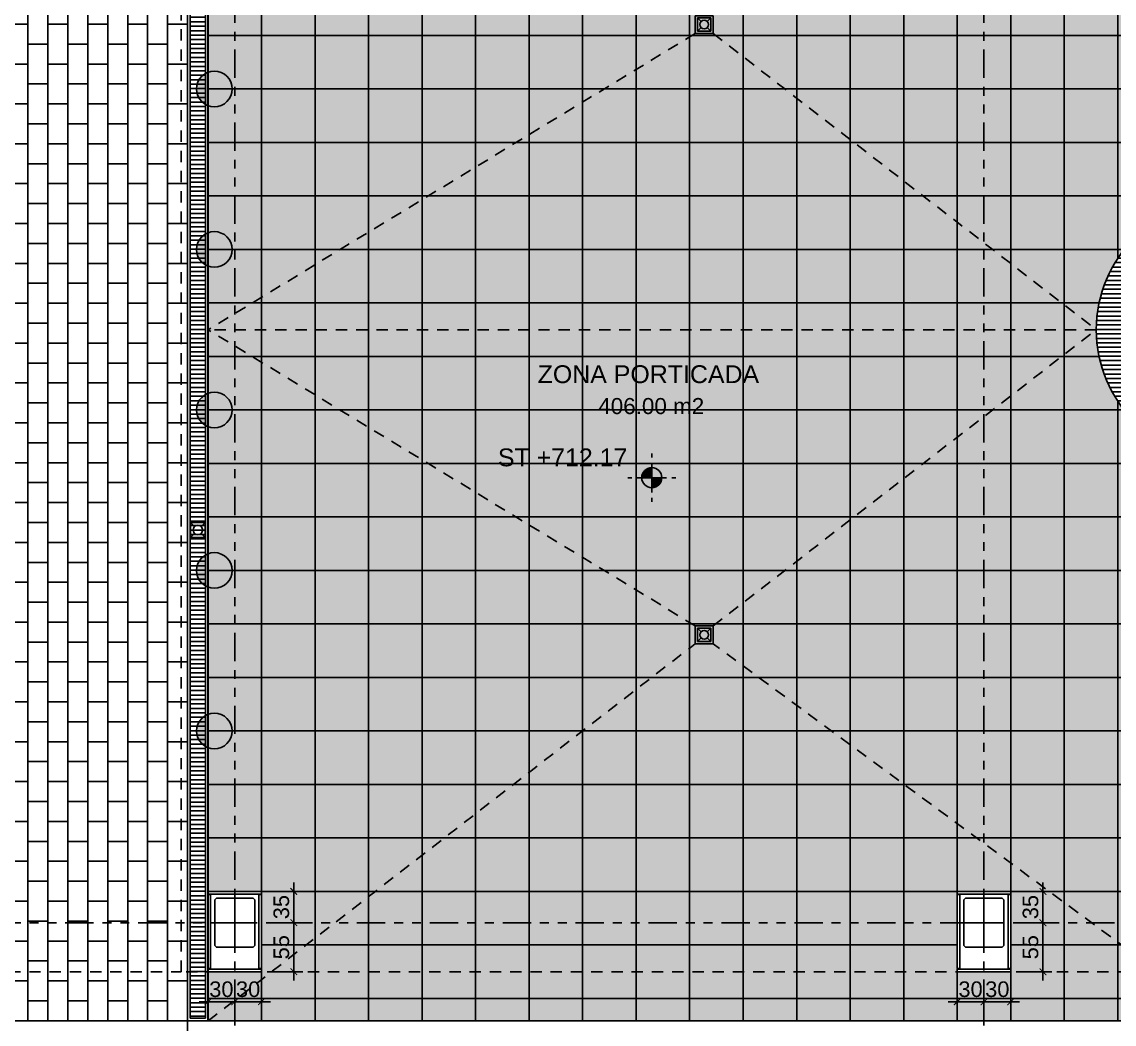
# Model space of a CAD drawing. Header units: millimetres. Extents: x 567.3 to 666.1, y 518.3 to 578.
# Drawn here: x 596.41 to 608.66, y 541.16 to 552.4 of the extents above; entities that cross this region are included whole.
import ezdxf
from ezdxf.enums import TextEntityAlignment as Align

# ---------------------------------------------------------------- set-up
doc = ezdxf.new("R2010")
doc.units = ezdxf.units.MM
doc.header["$LTSCALE"] = 0.01
doc.linetypes.add('TRAZOS', pattern=[19.05, 12.7, -6.35])
doc.linetypes.add('VALS', pattern=[63.5, 31.75, -6.35, 6.35, -6.35, 6.35, -6.35])
doc.layers.get('0').update_dxf_attribs({"linetype": 'CONTINUOUS'})
doc.layers.get('DEFPOINTS').update_dxf_attribs({"linetype": 'CONTINUOUS'})
for name, color, linetype in [('100-TEXTOS-SUP', 2, 'CONTINUOUS'), ('AUXILIAR', 1, 'TRAZOS'), ('COTAS', 7, 'CONTINUOUS'), ('EJES', 6, 'VALS'), ('EJES PILARES', 254, 'CONTINUOUS'), ('FELPUDO', 253, 'CONTINUOUS'), ('PAV-ADOQUIN', 252, 'CONTINUOUS'), ('PAV-EXT-GRANITO', 252, 'CONTINUOUS'), ('PAV-GRANITO-EXT', 253, 'CONTINUOUS'), ('PENDIENTES', 252, 'TRAZOS'), ('PILARES', 3, 'CONTINUOUS'), ('REJILLA', 253, 'CONTINUOUS'), ('REVESTIMIENTOS', 4, 'CONTINUOUS'), ('TEXTO-NIVELES', 7, 'CONTINUOUS'), ('TEXTOS', 7, 'CONTINUOUS'), ('URBA-1', 1, 'CONTINUOUS'), ('URBANIZACION', 4, 'CONTINUOUS'), ('URC_INS_AYUDA_FINO', 252, 'CONTINUOUS'), ('URC_INS_TUB_PLUVIAL', 252, 'CONTINUOUS')]:
    doc.layers.add(name, color=color, linetype=linetype)
doc.styles.add('ARIAL', font='arial.ttf')
doc.styles.add('USOS', font='arial.ttf')
doc.dimstyles.new('GOP1-100', dxfattribs={"dimscale": 0.1, "dimtxt": 1.75, "dimasz": 0.75, "dimexe": 1, "dimexo": 1, "dimgap": 0.5, "dimtad": 1, "dimdec": 1, "dimlfac": 100, "dimdsep": 46, "dimtxsty": 'ARIAL', "dimblk1": 'ARCHTICK', "dimblk2": 'ARCHTICK', "dimsah": 1, "dimcen": 3, "dimdle": 1, "dimclrd": 1, "dimclre": 1, "dimclrt": 256, "dimadec": 0, "dimazin": 0, "dimtfac": 1.5, "dimtdec": 1, "dimtmove": 0, "dimatfit": 0, "dimldrblk": 'ARCHTICK', "dimfxl": 0, "dimtvp": 2.8125, "dimtolj": 1, "dimtzin": 0, "dimarcsym": 0})

# ---------------------------------------------------------------- blocks, each defined once
blk = doc.blocks.new('ES_PILAR 45x55')
at = {"layer": 'EJES PILARES'}
for p, q in [((0, 0.275), (0, -0.275)), ((-0.225, 0), (0.225, 0))]:
    blk.add_line(p, q, dxfattribs=at)
at = {"layer": 'PILARES'}
blk.add_lwpolyline([(0.205, -0.275), (0.225, -0.255), (0.225, 0.255), (0.205, 0.275), (-0.205, 0.275), (-0.225, 0.255), (-0.225, -0.255), (-0.205, -0.275), (0.205, -0.275)], dxfattribs=at)
blk = doc.blocks.new('BOLARDO')
at = {"layer": 'URBANIZACION'}
h = blk.add_hatch(color=255, dxfattribs=at)
edge = h.paths.add_edge_path()
edge.add_arc((0, 0), 0.2, 0, 360)
blk.add_circle((0, 0), 0.2, dxfattribs=at)
blk = doc.blocks.new('NIVEL01')
for p, q in [((0, 0.0018), (0, 0.0015)), ((0, 0.00111), (0, -0.00111)), ((-0.0018, 0), (-0.0015, 0)), ((-0.00111, 0), (0.00111, 0)), ((0.0015, 0), (0.0018, 0)), ((0, -0.0015), (0, -0.0018))]:
    blk.add_line(p, q)
at = {"const_width": 0.00075}
for points in [[(0, 0.000375, 0.414214), (-0.000375, 0, 1)], [(0, -0.000375, 0.414214), (0.000375, 0, 1)]]:
    blk.add_lwpolyline(points, format="xyb", dxfattribs=at)
blk.add_circle((0, 0), 0.00075)
blk = doc.blocks.new('_ARCHTICK')
at = {"color": 0, "linetype": 'ByBlock', "const_width": 0.15}
blk.add_lwpolyline([(-0.5, -0.5), (0.5, 0.5)], dxfattribs=at)
blk = doc.blocks.new('*D145')
at = {"layer": 'COTAS', "color": 1, "lineweight": -2, "transparency": 16777216}
for p, q in [((607.862, 541.647), (607.862, 542.397)), ((607.6, 542.297), (607.962, 542.297)), ((607.6, 541.747), (607.962, 541.747))]:
    blk.add_line(p, q, dxfattribs=at)
at = {"layer": 'DEFPOINTS', "color": 0, "transparency": 16777216}
for p in [(607.5, 542.297), (607.862, 542.297), (607.5, 541.747)]:
    blk.add_point(p, dxfattribs=at)
at = {"layer": 'COTAS', "color": 1, "lineweight": -2, "transparency": 16777216, "xscale": 0.07500000000000001, "yscale": 0.07500000000000001, "zscale": 0.07500000000000001}
for p, rotation in [((607.862, 542.297), 90), ((607.862, 541.747), 270)]:
    blk.add_blockref('_ARCHTICK', p, dxfattribs=dict(at, rotation=rotation))
at = {"layer": 'COTAS', "transparency": 16777216, "insert": (607.723, 542.022), "char_height": 0.175, "attachment_point": 5, "rotation": 90, "style": 'ARIAL'}
blk.add_mtext('\\A1;55', dxfattribs=at)
blk = doc.blocks.new('*D146')
at = {"layer": 'COTAS', "color": 1, "lineweight": -2, "transparency": 16777216}
for p, q in [((607.2, 541.647), (607.2, 541.31)), ((607.5, 541.647), (607.5, 541.31)), ((607.1, 541.41), (607.6, 541.41))]:
    blk.add_line(p, q, dxfattribs=at)
at = {"layer": 'DEFPOINTS', "color": 0, "transparency": 16777216}
for p in [(607.2, 541.747), (607.5, 541.747), (607.5, 541.41)]:
    blk.add_point(p, dxfattribs=at)
at = {"layer": 'COTAS', "color": 1, "lineweight": -2, "transparency": 16777216, "xscale": 0.07500000000000001, "yscale": 0.07500000000000001, "zscale": 0.07500000000000001, "rotation": 180}
blk.add_blockref('_ARCHTICK', (607.2, 541.41), dxfattribs=at)
at = {"layer": 'COTAS', "color": 1, "lineweight": -2, "transparency": 16777216, "xscale": 0.07500000000000001, "yscale": 0.07500000000000001, "zscale": 0.07500000000000001}
blk.add_blockref('_ARCHTICK', (607.5, 541.41), dxfattribs=at)
at = {"layer": 'COTAS', "transparency": 16777216, "insert": (607.35, 541.55), "char_height": 0.175, "attachment_point": 5, "style": 'ARIAL'}
blk.add_mtext('\\A1;30', dxfattribs=at)
blk = doc.blocks.new('*D147')
at = {"layer": 'COTAS', "color": 1, "lineweight": -2, "transparency": 16777216}
for p, q in [((607.862, 542.197), (607.862, 542.747)), ((607.6, 542.647), (607.962, 542.647)), ((607.6, 542.297), (607.962, 542.297))]:
    blk.add_line(p, q, dxfattribs=at)
at = {"layer": 'DEFPOINTS', "color": 0, "transparency": 16777216}
for p in [(607.5, 542.647), (607.862, 542.647), (607.5, 542.297)]:
    blk.add_point(p, dxfattribs=at)
at = {"layer": 'COTAS', "color": 1, "lineweight": -2, "transparency": 16777216, "xscale": 0.07500000000000001, "yscale": 0.07500000000000001, "zscale": 0.07500000000000001}
for p, rotation in [((607.862, 542.647), 90), ((607.862, 542.297), 270)]:
    blk.add_blockref('_ARCHTICK', p, dxfattribs=dict(at, rotation=rotation))
at = {"layer": 'COTAS', "transparency": 16777216, "insert": (607.723, 542.472), "char_height": 0.175, "attachment_point": 5, "rotation": 90, "style": 'ARIAL'}
blk.add_mtext('\\A1;35', dxfattribs=at)
blk = doc.blocks.new('*D148')
at = {"layer": 'COTAS', "color": 1, "lineweight": -2, "transparency": 16777216}
for p, q in [((606.9, 541.647), (606.9, 541.31)), ((607.2, 541.647), (607.2, 541.31)), ((607.3, 541.41), (606.8, 541.41))]:
    blk.add_line(p, q, dxfattribs=at)
at = {"layer": 'DEFPOINTS', "color": 0, "transparency": 16777216}
for p in [(606.9, 541.747), (607.2, 541.747), (606.9, 541.41)]:
    blk.add_point(p, dxfattribs=at)
at = {"layer": 'COTAS', "color": 1, "lineweight": -2, "transparency": 16777216, "xscale": 0.07500000000000001, "yscale": 0.07500000000000001, "zscale": 0.07500000000000001, "rotation": 180}
blk.add_blockref('_ARCHTICK', (606.9, 541.41), dxfattribs=at)
at = {"layer": 'COTAS', "color": 1, "lineweight": -2, "transparency": 16777216, "xscale": 0.07500000000000001, "yscale": 0.07500000000000001, "zscale": 0.07500000000000001}
blk.add_blockref('_ARCHTICK', (607.2, 541.41), dxfattribs=at)
at = {"layer": 'COTAS', "transparency": 16777216, "insert": (607.05, 541.55), "char_height": 0.175, "attachment_point": 5, "style": 'ARIAL'}
blk.add_mtext('\\A1;30', dxfattribs=at)
blk = doc.blocks.new('*D149')
at = {"layer": 'COTAS', "color": 1, "lineweight": -2, "transparency": 16777216}
for p, q in [((599.462, 541.647), (599.462, 542.397)), ((599.2, 542.297), (599.562, 542.297)), ((599.2, 541.747), (599.562, 541.747))]:
    blk.add_line(p, q, dxfattribs=at)
at = {"layer": 'DEFPOINTS', "color": 0, "transparency": 16777216}
for p in [(599.1, 542.297), (599.462, 542.297), (599.1, 541.747)]:
    blk.add_point(p, dxfattribs=at)
at = {"layer": 'COTAS', "color": 1, "lineweight": -2, "transparency": 16777216, "xscale": 0.07500000000000001, "yscale": 0.07500000000000001, "zscale": 0.07500000000000001}
for p, rotation in [((599.462, 542.297), 90), ((599.462, 541.747), 270)]:
    blk.add_blockref('_ARCHTICK', p, dxfattribs=dict(at, rotation=rotation))
at = {"layer": 'COTAS', "transparency": 16777216, "insert": (599.323, 542.022), "char_height": 0.175, "attachment_point": 5, "rotation": 90, "style": 'ARIAL'}
blk.add_mtext('\\A1;55', dxfattribs=at)
blk = doc.blocks.new('*D150')
at = {"layer": 'COTAS', "color": 1, "lineweight": -2, "transparency": 16777216}
for p, q in [((598.8, 541.647), (598.8, 541.31)), ((599.1, 541.647), (599.1, 541.31)), ((598.7, 541.41), (599.2, 541.41))]:
    blk.add_line(p, q, dxfattribs=at)
at = {"layer": 'DEFPOINTS', "color": 0, "transparency": 16777216}
for p in [(598.8, 541.747), (599.1, 541.747), (599.1, 541.41)]:
    blk.add_point(p, dxfattribs=at)
at = {"layer": 'COTAS', "color": 1, "lineweight": -2, "transparency": 16777216, "xscale": 0.07500000000000001, "yscale": 0.07500000000000001, "zscale": 0.07500000000000001, "rotation": 180}
blk.add_blockref('_ARCHTICK', (598.8, 541.41), dxfattribs=at)
at = {"layer": 'COTAS', "color": 1, "lineweight": -2, "transparency": 16777216, "xscale": 0.07500000000000001, "yscale": 0.07500000000000001, "zscale": 0.07500000000000001}
blk.add_blockref('_ARCHTICK', (599.1, 541.41), dxfattribs=at)
at = {"layer": 'COTAS', "transparency": 16777216, "insert": (598.95, 541.55), "char_height": 0.175, "attachment_point": 5, "style": 'ARIAL'}
blk.add_mtext('\\A1;30', dxfattribs=at)
blk = doc.blocks.new('*D151')
at = {"layer": 'COTAS', "color": 1, "lineweight": -2, "transparency": 16777216}
for p, q in [((599.462, 542.197), (599.462, 542.747)), ((599.2, 542.647), (599.562, 542.647)), ((599.2, 542.297), (599.562, 542.297))]:
    blk.add_line(p, q, dxfattribs=at)
at = {"layer": 'DEFPOINTS', "color": 0, "transparency": 16777216}
for p in [(599.1, 542.647), (599.462, 542.647), (599.1, 542.297)]:
    blk.add_point(p, dxfattribs=at)
at = {"layer": 'COTAS', "color": 1, "lineweight": -2, "transparency": 16777216, "xscale": 0.07500000000000001, "yscale": 0.07500000000000001, "zscale": 0.07500000000000001}
for p, rotation in [((599.462, 542.647), 90), ((599.462, 542.297), 270)]:
    blk.add_blockref('_ARCHTICK', p, dxfattribs=dict(at, rotation=rotation))
at = {"layer": 'COTAS', "transparency": 16777216, "insert": (599.323, 542.472), "char_height": 0.175, "attachment_point": 5, "rotation": 90, "style": 'ARIAL'}
blk.add_mtext('\\A1;35', dxfattribs=at)
blk = doc.blocks.new('*D152')
at = {"layer": 'COTAS', "color": 1, "lineweight": -2, "transparency": 16777216}
for p, q in [((598.5, 541.647), (598.5, 541.31)), ((598.8, 541.647), (598.8, 541.31)), ((598.9, 541.41), (598.4, 541.41))]:
    blk.add_line(p, q, dxfattribs=at)
at = {"layer": 'DEFPOINTS', "color": 0, "transparency": 16777216}
for p in [(598.5, 541.747), (598.8, 541.747), (598.5, 541.41)]:
    blk.add_point(p, dxfattribs=at)
at = {"layer": 'COTAS', "color": 1, "lineweight": -2, "transparency": 16777216, "xscale": 0.07500000000000001, "yscale": 0.07500000000000001, "zscale": 0.07500000000000001, "rotation": 180}
blk.add_blockref('_ARCHTICK', (598.5, 541.41), dxfattribs=at)
at = {"layer": 'COTAS', "color": 1, "lineweight": -2, "transparency": 16777216, "xscale": 0.07500000000000001, "yscale": 0.07500000000000001, "zscale": 0.07500000000000001}
blk.add_blockref('_ARCHTICK', (598.8, 541.41), dxfattribs=at)
at = {"layer": 'COTAS', "transparency": 16777216, "insert": (598.65, 541.55), "char_height": 0.175, "attachment_point": 5, "style": 'ARIAL'}
blk.add_mtext('\\A1;30', dxfattribs=at)
blk = doc.blocks.new('SUM-C')
at = {"layer": 'URC_INS_TUB_PLUVIAL'}
for p, q in [((0.1, 0.1), (-0.1, 0.1)), ((-0.1, 0.1), (-0.1, -0.1)), ((-0.075, 0.075), (-0.075, -0.075)), ((0.075, 0.075), (-0.075, 0.075)), ((-0.075, 0.075), (-0.034, 0.034)), ((0.034, 0.034), (0.075, 0.075)), ((0.075, -0.075), (0.075, 0.075)), ((0.1, -0.1), (0.1, 0.1)), ((-0.1, -0.1), (0.1, -0.1)), ((-0.075, -0.075), (-0.034, -0.034)), ((-0.075, -0.075), (0.075, -0.075)), ((0.034, -0.034), (0.075, -0.075))]:
    blk.add_line(p, q, dxfattribs=at)
blk.add_circle((0, 0), 0.0487, dxfattribs=at)
blk = doc.blocks.new('SUM')
at = {"layer": 'URC_INS_AYUDA_FINO'}
for p, q in [((0.083, 0.166), (-0.083, 0.166)), ((-0.083, 0.166), (-0.038, 0.121)), ((-0.083, 0.166), (-0.083, 0)), ((0.038, 0.121), (0.083, 0.166)), ((0.083, 0), (0.083, 0.166)), ((-0.083, 0), (-0.038, 0.045)), ((-0.083, 0), (0.083, 0)), ((0.038, 0.045), (0.083, 0))]:
    blk.add_line(p, q, dxfattribs=at)
blk.add_circle((0, 0.083), 0.054, dxfattribs=at)

msp = doc.modelspace()

# ---------------------------------------------------------------- hatches: boundary and pattern name
at = {"layer": 'FELPUDO'}
h = msp.add_hatch(dxfattribs=at)
h.set_pattern_fill('_USER', color=256, scale=0.05, pattern_type=0)
h.set_pattern_definition([(0, (0, 0), (0, 0.05), [])])
h.paths.add_polyline_path([(609.9594, 548.8905, -0.2183546), (609.8994, 548.8727), (608.9644, 547.9411, -0.0063302), (608.9357, 547.969, -0.0015823), (608.9286, 547.976), (608.9813, 548.0286), (608.8866, 548.1232, -1), (608.9096, 548.1462), (609.0043, 548.0515), (609.8535, 548.8977, -0.218089), (609.8358, 548.9575), (608.9024, 549.8907, -0.008909), (608.9295, 549.9187), (608.9373, 549.9265), (608.9899, 549.8739), (609.0845, 549.9685, -1), (609.1075, 549.9455), (609.0129, 549.8509), (609.8607, 549.0034, -0.2185572), (609.9206, 549.0212), (610.8539, 549.9544, -0.0091952), (610.883, 549.9263, -0.0761929), (610.8897, 549.9196), (610.8371, 549.867), (610.9313, 549.7727, -1), (610.9084, 549.7498), (610.8141, 549.844), (609.9665, 548.9963, -0.2185298), (609.9843, 548.9363), (610.9175, 548.0031, -0.0074217), (610.8891, 547.9736, -0.1029919), (610.882, 547.9665), (610.8294, 548.0192), (610.7347, 547.9246, -1), (610.7118, 547.9476), (610.8064, 548.0422)], flags=16)
edge = h.paths.add_edge_path()
edge.add_line((610.9173, 547.9891), (610.9598, 547.9466))
edge.add_arc((609.91, 548.9469), 1.4501, 316.38198, 405.00077)
edge.add_line((610.9354, 549.9723), (610.8929, 549.9298))
edge.add_arc((609.91, 548.9469), 1.3901, 45.00102, 135.00611)
edge.add_line((608.927, 549.9297), (608.8846, 549.9721))
edge.add_arc((609.91, 548.9469), 1.4501, 135.00607, 223.61741)
edge.add_line((608.8603, 547.9466), (608.9027, 547.9891))
edge.add_arc((609.91, 548.9469), 1.39, 223.55616, 316.44321)
at = {"layer": 'PAV-ADOQUIN'}
h = msp.add_hatch(dxfattribs=at)
h.set_pattern_fill('AR-B816', color=256, scale=0.0011, angle=90)
h.set_pattern_definition([(90, (598.26988, 541.19692), (-0.22352, 1e-17), []), (180, (598.26988, 541.19692), (-0.22352, -0.22352), [0.22352, -0.22352])])
edge = h.paths.add_edge_path(flags=17)
edge.add_line((594, 554.9811), (594, 555.5969))
edge.add_line((594, 555.5969), (590.9323, 555.5969))
edge.add_arc((589.8188, 559.5947), 4.15, 267.96413, 285.56435, ccw=False)
edge.add_line((589.6714, 555.4474), (589.6179, 555.4609))
edge.add_line((589.6179, 555.4609), (589.5932, 555.465))
edge.add_line((589.5932, 555.465), (589.5846, 555.4127))
edge.add_line((589.5846, 555.4127), (589.5403, 555.1937))
edge.add_line((589.5403, 555.1937), (589.5501, 555.192))
edge.add_line((589.5501, 555.192), (589.5491, 555.1857))
edge.add_line((589.5491, 555.1857), (589.5688, 555.1825))
edge.add_line((589.5688, 555.1825), (589.2694, 553.3713))
edge.add_arc((589.7892, 559.5997), 6.25, 265.22927, 312.35589)
edge = h.paths.add_edge_path(flags=17)
edge.add_line((591.2807, 565.6691), (590.9359, 563.5828))
edge.add_line((590.9359, 563.5828), (591.0063, 563.5712))
edge.add_arc((589.8188, 559.5947), 4.15, -74.43565, 73.37242, ccw=False)
edge.add_line((590.9323, 555.5969), (594, 555.5969))
edge.add_line((594, 555.5969), (594, 556.1469))
edge.add_line((594, 556.1469), (594.9989, 556.1469))
edge.add_arc((589.7892, 559.5997), 6.25, 326.46572, 436.19361)
edge = h.paths.add_edge_path(flags=16)
edge.add_line((594.9989, 556.1469), (594, 556.1469))
edge.add_line((594, 556.1469), (594, 555.5969))
edge.add_line((594, 555.5969), (594.5893, 555.5969))
edge.add_arc((589.7892, 559.5997), 6.25, 320.1758, 326.46572)
edge = h.paths.add_edge_path(flags=17)
edge.add_line((594.5893, 555.5969), (594, 555.5969))
edge.add_line((594, 555.5969), (594, 554.9811))
edge.add_arc((589.7892, 559.5997), 6.25, 312.35589, 320.1758)
h.paths.add_polyline_path([(597.9248, 570.0789), (597.5928, 570.0789), (597.5928, 570.4749), (597.9748, 570.4749), (597.9748, 570.0789), (597.9748, 564.3144), (597.9248, 564.3124)], flags=16)
h.paths.add_polyline_path([(597.0032, 570.2105), (597.0032, 570.2329), (597.0032, 570.4749), (597.2092, 570.4749), (597.2092, 570.2329), (597.2092, 570.2105)], flags=16)
h.paths.add_polyline_path([(589.486, 555.7361), (589.2143, 555.781), (589.192, 555.6459), (589.194, 555.6456), (589.216, 555.7787), (589.4837, 555.7345), (589.4618, 555.6016), (589.4637, 555.6013)], flags=17)
edge = h.paths.add_edge_path()
edge.add_line((588.3614, 548.675), (589.1397, 553.3835))
edge.add_arc((589.7892, 559.5997), 6.25, 260.4617, 264.03513, ccw=False)
edge.add_line((588.7535, 553.4361), (587.9816, 548.7375))
edge.add_line((587.9816, 548.7375), (588.3268, 548.6807))
edge.add_line((588.3268, 548.6807), (588.3614, 548.675))
edge = h.paths.add_edge_path()
edge.add_line((591.9884, 570.134), (591.9982, 570.1323))
edge.add_line((591.9982, 570.1323), (591.9972, 570.126))
edge.add_line((591.9972, 570.126), (592.0169, 570.1227))
edge.add_line((592.0169, 570.1227), (591.6222, 567.7348))
edge.add_line((591.6222, 567.7348), (591.6272, 567.734))
edge.add_line((591.6272, 567.734), (591.2889, 565.6671))
edge.add_arc((589.7892, 559.5997), 6.25, -94.77073, 76.11669, ccw=False)
edge.add_line((589.2694, 553.3713), (589.0994, 552.3431))
edge.add_line((589.0994, 552.3431), (588.4908, 548.6608))
edge.add_line((588.4908, 548.6608), (588.5542, 548.6431))
edge.add_line((588.5542, 548.6431), (594, 547.7552))
edge.add_line((594, 547.7552), (594, 541.7969))
edge.add_line((594, 541.7969), (594, 541.1969))
edge.add_line((594, 541.1969), (594.6, 541.1969))
edge.add_line((594.6, 541.1969), (598.2699, 541.1969))
edge.add_line((598.2699, 541.1969), (598.2674, 570.5047))
edge.add_line((598.2674, 570.5047), (592.0594, 570.5023))
edge.add_line((592.0594, 570.5023), (592.0449, 570.4145))
edge.add_arc((592.0419, 570.415), 0.003, 260.61428, 350.61428, ccw=False)
edge.add_line((592.0414, 570.4121), (591.929, 570.4307))
edge.add_arc((591.9295, 570.4336), 0.003, 170.61428, 260.61428, ccw=False)
edge.add_line((591.9265, 570.4341), (591.9377, 570.5022))
edge.add_line((591.9377, 570.5022), (591.5548, 570.5021))
edge.add_line((591.5548, 570.5021), (591.52, 570.2988))
edge.add_line((591.52, 570.2988), (590.7787, 565.7708))
edge.add_arc((589.7892, 559.5997), 6.25, 77.38747, 80.89095, ccw=False)
edge.add_line((591.1539, 565.6988), (591.9338, 570.4167))
edge.add_line((591.9338, 570.4167), (592.0324, 570.4004))
edge.add_line((592.0324, 570.4004), (591.9884, 570.134))
edge = h.paths.add_edge_path(flags=17)
edge.add_line((591.6377, 568.0124), (590.8831, 563.4471))
edge.add_arc((589.7892, 559.5996), 4, 73.95809, 74.12951, ccw=False)
edge.add_line((590.8946, 563.4438), (591.6423, 568.0116))
edge.add_line((591.6423, 568.0116), (591.6377, 568.0124))
edge = h.paths.add_edge_path(flags=17)
edge.add_line((590.7861, 563.4734), (591.1539, 565.6988))
edge.add_arc((589.7892, 559.5997), 6.25, 77.38747, 80.89095)
edge.add_line((590.7787, 565.7708), (590.4371, 563.6833))
edge.add_line((590.4371, 563.6833), (590.7824, 563.6266))
edge.add_line((590.7824, 563.6266), (590.7583, 563.4804))
edge.add_arc((589.7892, 559.5996), 4, 75.56892, 75.97881, ccw=False)
edge = h.paths.add_edge_path(flags=17)
edge.add_line((591.2515, 565.6762), (590.8831, 563.4471))
edge.add_arc((589.7892, 559.5996), 4, 73.95809, 74.12951, ccw=False)
edge.add_line((590.8946, 563.4438), (591.2597, 565.6742))
edge.add_arc((589.7892, 559.5997), 6.25, 76.39216, 76.46902)
at = {"layer": 'PAV-EXT-GRANITO'}
h = msp.add_hatch(dxfattribs=at)
h.set_pattern_fill('_USER', color=256, scale=0.6, double=1, pattern_type=0)
h.set_pattern_definition([(0, (607.50004, 555.24694), (0, 0.6), []), (90, (607.50004, 555.24694), (-0.6, 4e-17), [])])
h.paths.add_polyline_path([(606.8999, 555.2469), (606.8999, 556.1469), (607.5, 556.1469), (607.5, 555.2469)], flags=16)
h.paths.add_polyline_path([(606.8999, 541.7468), (606.8999, 542.6469), (607.5, 542.6469), (607.5, 541.7468)], flags=16)
h.paths.add_polyline_path([(615.2999, 542.6469), (615.9, 542.6469), (615.9, 541.7468), (615.2999, 541.7468)], flags=16)
h.paths.add_polyline_path([(623.6999, 542.6469), (624.3, 542.6469), (624.3, 541.7469), (623.7, 541.7469)], flags=16)
h.paths.add_polyline_path([(632.7, 542.6469), (632.7, 541.9392), (632.0999, 541.9392), (632.0999, 542.6469)], flags=16)
h.paths.add_polyline_path([(632.0999, 555.2469), (632.0999, 556.1471), (632.7, 556.1471), (632.7, 555.2469)], flags=16)
edge = h.paths.add_edge_path(flags=16)
edge.add_arc((620.7, 553.6959), 0.03, 180, 360)
edge.add_line((620.73, 553.6959), (620.73, 554.3859))
edge.add_arc((620.7, 554.3859), 0.03, 0, 180)
edge.add_line((620.67, 554.3859), (620.67, 553.6959))
edge = h.paths.add_edge_path(flags=16)
edge.add_arc((621.6, 554.3859), 0.03, 0, 180)
edge.add_line((621.57, 554.3859), (621.57, 553.6959))
edge.add_arc((621.6, 553.6959), 0.03, 180, 360)
edge.add_line((621.63, 553.6959), (621.63, 554.3859))
edge = h.paths.add_edge_path(flags=16)
edge.add_arc((622.5, 554.3859), 0.03, 0, 180)
edge.add_line((622.47, 554.3859), (622.47, 553.6959))
edge.add_arc((622.5, 553.6959), 0.03, 180, 360)
edge.add_line((622.53, 553.6959), (622.53, 554.3859))
edge = h.paths.add_edge_path(flags=16)
edge.add_arc((623.4, 553.6959), 0.03, 180, 360)
edge.add_line((623.43, 553.6959), (623.43, 554.3859))
edge.add_arc((623.4, 554.3859), 0.03, 0, 180)
edge.add_line((623.37, 554.3859), (623.37, 553.6959))
edge = h.paths.add_edge_path(flags=16)
edge.add_arc((624.3, 554.3859), 0.03, 0, 180)
edge.add_line((624.27, 554.3859), (624.27, 553.6959))
edge.add_arc((624.3, 553.6959), 0.03, 180, 360)
edge.add_line((624.33, 553.6959), (624.33, 554.3859))
edge = h.paths.add_edge_path()
edge.add_line((598.4999, 542.6469), (599.1, 542.6469))
edge.add_line((599.1, 542.6469), (599.1, 541.7468))
edge.add_line((599.1, 541.7468), (598.5018, 541.7469))
edge.add_line((598.5018, 541.7469), (598.4999, 541.1969))
edge.add_line((598.4999, 541.1969), (633.5, 541.1969))
edge.add_line((633.5, 541.1969), (633.5, 556.6969))
edge.add_line((633.5, 556.6969), (625.5, 556.6969))
edge.add_line((625.5, 556.6969), (625.5, 555.2469))
edge.add_line((625.5, 555.2469), (619.5001, 555.2469))
edge.add_line((619.5001, 555.2469), (619.5001, 543.8469))
edge.add_line((619.5001, 543.8469), (609.9002, 543.8469))
edge.add_line((609.9002, 543.8469), (609.9012, 547.4969))
edge.add_arc((609.91, 548.9469), 1.45, 90.3885, 269.65282, ccw=False)
edge.add_line((609.9002, 550.3969), (609.9002, 554.0469))
edge.add_line((609.9002, 554.0469), (611.1, 554.0469))
edge.add_line((611.1, 554.0469), (611.1, 556.6969))
edge.add_line((611.1, 556.6969), (598.4999, 556.6969))
edge.add_line((598.4999, 556.6969), (598.4999, 556.1469))
edge.add_line((598.4999, 556.1469), (599.1, 556.1471))
edge.add_line((599.1, 556.1471), (599.1, 555.2469))
edge.add_line((599.1, 555.2469), (598.4999, 555.2469))
edge.add_line((598.4999, 555.2469), (598.4999, 555.1337))
edge.add_arc((598.5716, 554.9469), 0.2, -110.99885, 110.99885, ccw=False)
edge.add_line((598.4999, 554.7602), (598.4999, 552.7337))
edge.add_arc((598.5716, 552.5469), 0.2, -110.99885, 110.99885, ccw=False)
edge.add_line((598.4999, 552.3602), (598.4999, 550.3337))
edge.add_arc((598.5716, 550.1469), 0.2, -110.99885, 110.99885, ccw=False)
edge.add_line((598.4999, 549.9602), (598.4999, 547.9337))
edge.add_arc((598.5716, 547.7469), 0.2, -110.99885, 110.99885, ccw=False)
edge.add_line((598.4999, 547.5602), (598.4999, 545.5337))
edge.add_arc((598.5716, 545.3469), 0.2, -110.99885, 110.99885, ccw=False)
edge.add_line((598.4999, 545.1602), (598.4999, 543.1337))
edge.add_arc((598.5716, 542.9469), 0.2, -110.99885, 110.99885, ccw=False)
edge.add_line((598.4999, 542.7602), (598.4999, 542.6469))
at = {"layer": 'PAV-GRANITO-EXT'}
h = msp.add_hatch(dxfattribs=at)
h.set_pattern_fill('DOTS', color=2, scale=0.04)
edge = h.paths.add_edge_path()
edge.add_line((633.5, 556.6969), (625.5, 556.6969))
edge.add_line((625.5, 556.6969), (625.5, 555.2469))
edge.add_line((625.5, 555.2469), (619.5, 555.2469))
edge.add_line((619.5, 555.2469), (619.5001, 543.8469))
edge.add_line((619.5001, 543.8469), (609.925, 543.8469))
edge.add_line((609.925, 543.8469), (609.9, 543.8469))
edge.add_line((609.9, 543.8469), (609.9, 543.8468))
edge.add_line((609.9, 543.8468), (609.9002, 543.8469))
edge.add_line((609.9002, 543.8469), (609.9002, 546.2469))
edge.add_line((609.9002, 546.2469), (609.9, 546.2469))
edge.add_line((609.9, 546.2469), (609.9002, 546.4824))
edge.add_line((609.9002, 546.4824), (609.9002, 546.5474))
edge.add_line((609.9002, 546.5474), (609.9002, 546.6124))
edge.add_arc((-1340.9319, 546.8335), 1950.8321, 359.993507, 360.0194833)
edge.add_arc((609.9101, 548.9469), 1.4501, 90.39184, 269.60641, ccw=False)
edge.add_line((609.9001, 550.397), (609.9003, 550.5469))
edge.add_line((609.9003, 550.5469), (609.9002, 550.6469))
edge.add_line((609.9002, 550.6469), (609.9002, 554.0469))
edge.add_line((609.9002, 554.0469), (611.1, 554.0469))
edge.add_line((611.1, 554.0469), (611.1, 555.2469))
edge.add_line((611.1, 555.2469), (611.1, 556.6969))
edge.add_line((611.1, 556.6969), (598.5005, 556.6969))
edge.add_line((598.5005, 556.6969), (598.5006, 556.1471))
edge.add_line((598.5006, 556.1471), (599.1, 556.1469))
edge.add_line((599.1, 556.1469), (599.1, 555.2469))
edge.add_line((599.1, 555.2469), (598.5006, 555.2469))
edge.add_line((598.5006, 555.2469), (598.5017, 542.6469))
edge.add_line((598.5017, 542.6469), (599.1, 542.6469))
edge.add_line((599.1, 542.6469), (599.1, 541.7468))
edge.add_line((599.1, 541.7468), (598.4999, 541.7469))
edge.add_line((598.4999, 541.7469), (598.5018, 541.1969))
edge.add_line((598.5018, 541.1969), (633.5, 541.1969))
edge.add_line((633.5, 541.1969), (633.5, 556.6969))
h.paths.add_polyline_path([(632.0999, 555.2469), (632.0999, 556.1471), (632.7, 556.1469), (632.7, 555.2469)], flags=16)
h.paths.add_polyline_path([(632.175, 555.8719), (632.625, 555.8719), (632.625, 555.3219), (632.175, 555.3219)], flags=0)
h.paths.add_polyline_path([(624.3, 542.6469), (624.3, 541.7469), (623.7, 541.7469), (623.6999, 542.6469)], flags=16)
h.paths.add_polyline_path([(624.225, 542.0219), (623.775, 542.0219), (623.775, 542.5719), (624.225, 542.5719)], flags=0)
h.paths.add_polyline_path([(632.0999, 542.6469), (632.7, 542.6469), (632.7, 541.7469), (632.0999, 541.7468)], flags=16)
h.paths.add_polyline_path([(632.625, 542.5719), (632.625, 542.0219), (632.175, 542.0219), (632.175, 542.5719)], flags=0)
h.paths.add_polyline_path([(615.9, 542.6469), (615.9, 541.7468), (615.2999, 541.7469), (615.2999, 542.6469)], flags=16)
h.paths.add_polyline_path([(615.825, 542.0219), (615.375, 542.0219), (615.375, 542.5719), (615.825, 542.5719)], flags=0)
h.paths.add_polyline_path([(607.5, 555.2469), (606.8999, 555.2469), (606.9, 556.1471), (607.5, 556.1469)], flags=16)
h.paths.add_polyline_path([(606.975, 555.3219), (606.975, 555.8719), (607.425, 555.8719), (607.425, 555.3219)], flags=0)
h.paths.add_polyline_path([(607.5, 542.6469), (607.5, 541.7468), (606.8999, 541.7468), (606.8999, 542.6469)], flags=16)
h.paths.add_polyline_path([(607.425, 542.0219), (606.975, 542.0219), (606.975, 542.5719), (607.425, 542.5719)], flags=0)
at = {"layer": 'REJILLA'}
h = msp.add_hatch(dxfattribs=at)
h.set_pattern_fill('_USER', color=256, scale=0.05, pattern_type=0)
h.set_pattern_definition([(0, (0.001957, 0), (0, 0.05), [])])
h.paths.add_polyline_path([(598.4718, 541.2269), (598.3018, 541.2269), (598.2994, 570.4748), (598.4694, 570.4748)])

# ---------------------------------------------------------------- linework, layer by layer
at = {"layer": 'AUXILIAR'}
for points in [[(598.2, 556.1469), (594, 556.1469), (594, 541.7469), (598.2, 541.7469)], [(625.5, 556.1469), (637.2, 556.1469), (637.2, 541.7469), (598.2, 541.7469), (598.2, 556.1469), (611.1, 556.1469)]]:
    msp.add_lwpolyline(points, dxfattribs=at)
at = {"layer": 'EJES'}
for p, q in [((598.8, 574.1607), (598.8, 534.7146)), ((607.2, 574.1607), (607.2, 534.7146)), ((650.355, 542.2969), (581.5145, 542.2969))]:
    msp.add_line(p, q, dxfattribs=at)
at = {"layer": 'PAV-EXT-GRANITO'}
msp.add_lwpolyline([(609.9, 547.4469), (609.9002, 543.8469), (619.5001, 543.8469), (619.5001, 555.2469), (625.5, 555.2469), (625.5, 556.6969), (633.5, 556.6969), (633.5, 541.1969), (598.4999, 541.1969), (598.4999, 556.6969), (611.1, 556.6969), (611.1, 554.0469), (609.9002, 554.0469), (609.9002, 550.4469)], dxfattribs=at)
msp.add_circle((609.91, 548.9469), 1.4501, dxfattribs=at)
at = {"layer": 'PENDIENTES'}
for p, q in [((603.9634, 552.2681), (598.5012, 548.9464)), ((604.1634, 552.2681), (608.46, 548.9468)), ((608.46, 548.9468), (598.5012, 548.9464)), ((603.9637, 545.6252), (598.5012, 548.9464)), ((604.1637, 545.6252), (608.46, 548.9468)), ((598.5012, 541.1959), (603.9637, 545.4252)), ((609.9002, 541.1969), (604.1637, 545.4252))]:
    msp.add_line(p, q, dxfattribs=at)
at = {"layer": 'REJILLA'}
msp.add_lwpolyline([(598.5018, 541.1969), (598.2718, 541.1969), (598.2694, 570.5048), (598.4994, 570.5048), (598.5018, 541.1969)], dxfattribs=at)
msp.add_lwpolyline([(598.4718, 541.2269), (598.3018, 541.2269), (598.2994, 570.4748), (598.4694, 570.4748)], close=True, dxfattribs=at)
at = {"layer": 'REVESTIMIENTOS'}
for points in [[(598.5, 542.647), (599.1, 542.647), (599.1, 542.617), (598.5, 542.617)], [(598.5, 541.7818), (598.5, 542.612), (598.53, 542.612), (598.53, 541.7818)], [(599.1, 541.7818), (599.1, 542.612), (599.07, 542.612), (599.07, 541.7818)], [(606.9, 542.647), (607.5, 542.647), (607.5, 542.617), (606.9, 542.617)], [(606.9, 541.7818), (606.9, 542.612), (606.93, 542.612), (606.93, 541.7818)], [(607.5, 541.7818), (607.5, 542.612), (607.47, 542.612), (607.47, 541.7818)], [(598.5, 541.7468), (599.1, 541.7468), (599.1, 541.7768), (598.5, 541.7768)], [(606.9, 541.7468), (607.5, 541.7468), (607.5, 541.7768), (606.9, 541.7768)]]:
    msp.add_lwpolyline(points, close=True, dxfattribs=at)
at = {"layer": 'URBA-1'}
msp.add_line((594, 541.1969), (633.5, 541.1969), dxfattribs=at)
at = {"layer": 'URBANIZACION'}
msp.add_line((598.2699, 541.1969), (598.2699, 540.8469), dxfattribs=at)

# ---------------------------------------------------------------- block references
at = {"layer": 'PILARES'}
for p in [(598.8, 542.2969), (598.8, 542.2969), (607.2, 542.2969), (607.2, 542.2969)]:
    msp.add_blockref('ES_PILAR 45x55', p, dxfattribs=at)
at = {"layer": 'TEXTO-NIVELES', "xscale": 150, "yscale": 150, "zscale": 150}
msp.add_blockref('NIVEL01', (603.4761, 547.2876), dxfattribs=at)
at = {"layer": 'URBANIZACION', "color": 3}
msp.add_blockref('BOLARDO', (598.5716, 551.6469), dxfattribs=at)
at = {"layer": 'URBANIZACION'}
for p in [(598.5716, 549.8469), (598.5716, 548.0469)]:
    msp.add_blockref('BOLARDO', p, dxfattribs=at)
at = {"layer": 'URBANIZACION', "xscale": -1, "rotation": 180}
for p in [(598.5716, 546.2469), (598.5716, 544.4469)]:
    msp.add_blockref('BOLARDO', p, dxfattribs=at)
at = {"layer": 'URC_INS_AYUDA_FINO', "color": 9, "xscale": -1}
msp.add_blockref('SUM', (598.3865, 546.6177), dxfattribs=at)
at = {"layer": 'URC_INS_TUB_PLUVIAL', "color": 2}
msp.add_blockref('SUM-C', (604.0634, 552.3681), dxfattribs=at)
at = {"layer": 'URC_INS_TUB_PLUVIAL', "color": 2, "xscale": -1, "rotation": 180.0050948255133}
msp.add_blockref('SUM-C', (604.0637, 545.5252), dxfattribs=at)

# ---------------------------------------------------------------- texts
at = {"layer": '100-TEXTOS-SUP', "style": 'USOS'}
msp.add_text('406.00 m2', height=0.18, dxfattribs=at).set_placement((603.47, 548.0908), align=Align.MIDDLE)
at = {"layer": 'TEXTO-NIVELES', "style": 'ARIAL'}
msp.add_text('ST +712.17', height=0.2, dxfattribs=at).set_placement((601.7503, 547.4151))
at = {"layer": 'TEXTOS', "style": 'ARIAL'}
msp.add_text('ZONA PORTICADA', height=0.2, dxfattribs=at).set_placement((602.1963, 548.348))

# ---------------------------------------------------------------- dimensions: what is measured, and where the dimension line sits
at = {"layer": 'COTAS'}
for base, p1, p2, picture, middle in [((599.4624, 542.647), (599.1, 542.297), (599.1, 542.647), '*D151', (599.4624, 542.472)), ((607.8624, 542.647), (607.5, 542.297), (607.5, 542.647), '*D147', (607.8624, 542.472))]:
    dim = msp.add_linear_dim(base=base, p1=p1, p2=p2, angle=90, dimstyle='GOP1-100', override={"dimtmove": 1}, dxfattribs=at)
    dim.commit()
    dim.dimension.update_dxf_attribs({"geometry": picture, "text_midpoint": middle, "dimtype": 160})
for base, p1, p2, picture, middle in [((599.4624, 542.297), (599.1, 541.7468), (599.1, 542.297), '*D149', (599.3234, 542.0219)), ((607.8624, 542.297), (607.5, 541.7468), (607.5, 542.297), '*D145', (607.7234, 542.0219))]:
    dim = msp.add_linear_dim(base=base, p1=p1, p2=p2, angle=90, dimstyle='GOP1-100', override={"dimtmove": 1}, dxfattribs=at)
    dim.commit()
    dim.dimension.update_dxf_attribs({"geometry": picture, "text_midpoint": middle})
for base, p1, p2, picture, middle in [((598.5, 541.4101), (598.8, 541.7468), (598.5, 541.7469), '*D152', (598.65, 541.4101)), ((599.1, 541.4101), (598.8, 541.7468), (599.1, 541.7468), '*D150', (598.95, 541.4101)), ((606.9, 541.4102), (607.2, 541.7468), (606.9, 541.7469), '*D148', (607.05, 541.4102)), ((607.5, 541.4102), (607.2, 541.7468), (607.5, 541.7468), '*D146', (607.35, 541.4102))]:
    dim = msp.add_linear_dim(base=base, p1=p1, p2=p2, dimstyle='GOP1-100', override={"dimtmove": 1}, dxfattribs=at)
    dim.commit()
    dim.dimension.update_dxf_attribs({"geometry": picture, "text_midpoint": middle, "dimtype": 160})

doc.saveas('drawing.dxf')
